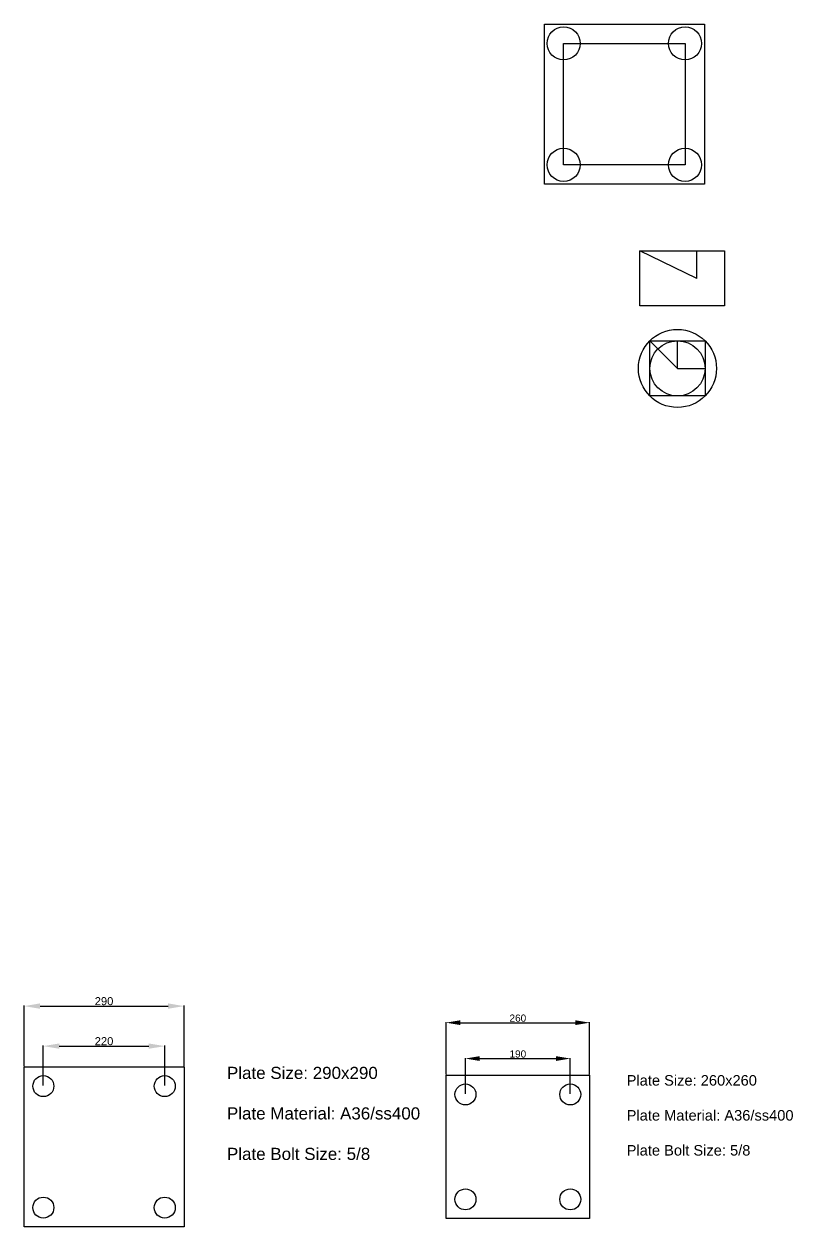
# Model space of a CAD drawing. Header units: millimetres. Extents: x 1179 to 9519, y 532 to 15986.
# Drawn here: x 1179 to 2572, y 637 to 2816 of the extents above; entities that cross this region are included whole.
import ezdxf

# ---------------------------------------------------------------- set-up
doc = ezdxf.new("R2010")
doc.units = ezdxf.units.MM
doc.styles.get("Standard").update_dxf_attribs({"font": 'arial.ttf'})
doc.styles.add('TXT30', font='romans.shx', dxfattribs={"oblique": 30, "height": 2.4})
doc.dimstyles.new('AM_ISO$0', dxfattribs={"dimtxt": 3.5, "dimasz": 3.5, "dimexe": 1, "dimexo": 1, "dimgap": 1.5, "dimtad": 1, "dimdsep": 46, "dimtxsty": 'TXT30', "dimcen": 0, "dimclrd": 256, "dimclre": 256, "dimclrt": 2, "dimadec": 0, "dimazin": 2, "dimtp": 0.1, "dimtm": 0.1, "dimtfac": 0.71, "dimtmove": 0, "dimatfit": 3, "dimfxl": 1, "dimlwd": -1, "dimlwe": -1, "dimarcsym": 1})

# ---------------------------------------------------------------- blocks, each defined once
blk = doc.blocks.new('*D284')
at = {"linetype": 'ByBlock', "transparency": 16777216}
for p, q in [((1213.7, 893.2), (1213.7, 965.7)), ((1242.7, 964.7), (1404.7, 964.7)), ((1433.7, 893.2), (1433.7, 965.7))]:
    blk.add_line(p, q, dxfattribs=at)
at = {"transparency": 16777216}
for points in [[(1242.7, 969.6), (1242.7, 959.9), (1213.7, 964.7)], [(1404.7, 969.6), (1404.7, 959.9), (1433.7, 964.7)]]:
    blk.add_solid(points, dxfattribs=at)
at = {"layer": 'Defpoints', "color": 0, "transparency": 16777216}
for p in [(1433.7, 964.7), (1213.7, 892.2), (1433.7, 892.2)]:
    blk.add_point(p, dxfattribs=at)
at = {"color": 2, "transparency": 16777216, "insert": (1323.7, 973.6), "char_height": 14.5, "attachment_point": 5}
blk.add_mtext('220', dxfattribs=at)
blk = doc.blocks.new('*D285')
at = {"linetype": 'ByBlock', "transparency": 16777216}
for p, q in [((1178.7, 928.2), (1178.7, 1038.2)), ((1207.7, 1037.2), (1439.7, 1037.2)), ((1468.7, 928.2), (1468.7, 1038.2))]:
    blk.add_line(p, q, dxfattribs=at)
at = {"transparency": 16777216}
for points in [[(1207.7, 1042.1), (1207.7, 1032.4), (1178.7, 1037.2)], [(1439.7, 1042.1), (1439.7, 1032.4), (1468.7, 1037.2)]]:
    blk.add_solid(points, dxfattribs=at)
at = {"layer": 'Defpoints', "color": 0, "transparency": 16777216}
for p in [(1468.7, 1037.2), (1178.7, 927.2), (1468.7, 927.2)]:
    blk.add_point(p, dxfattribs=at)
at = {"color": 2, "transparency": 16777216, "insert": (1323.7, 1046.1), "char_height": 14.5, "attachment_point": 5}
blk.add_mtext('290', dxfattribs=at)
blk = doc.blocks.new('*D286')
at = {"linetype": 'ByBlock', "transparency": 16777216}
for p, q in [((1978.7, 878.2), (1978.7, 943.2)), ((2004.7, 942.2), (2142.7, 942.2)), ((2168.7, 878.2), (2168.7, 943.2))]:
    blk.add_line(p, q, dxfattribs=at)
at = {"transparency": 16777216}
for points in [[(2004.7, 946.6), (2004.7, 937.9), (1978.7, 942.2)], [(2142.7, 946.6), (2142.7, 937.9), (2168.7, 942.2)]]:
    blk.add_solid(points, dxfattribs=at)
at = {"layer": 'Defpoints', "color": 0, "transparency": 16777216}
for p in [(2168.7, 942.2), (1978.7, 877.2), (2168.7, 877.2)]:
    blk.add_point(p, dxfattribs=at)
at = {"color": 2, "transparency": 16777216, "insert": (2073.7, 950.4), "char_height": 13, "attachment_point": 5}
blk.add_mtext('190', dxfattribs=at)
blk = doc.blocks.new('*D287')
at = {"linetype": 'ByBlock', "transparency": 16777216}
for p, q in [((1943.7, 913.2), (1943.7, 1008.2)), ((1969.7, 1007.2), (2177.7, 1007.2)), ((2203.7, 913.2), (2203.7, 1008.2))]:
    blk.add_line(p, q, dxfattribs=at)
at = {"transparency": 16777216}
for points in [[(1969.7, 1011.6), (1969.7, 1002.9), (1943.7, 1007.2)], [(2177.7, 1011.6), (2177.7, 1002.9), (2203.7, 1007.2)]]:
    blk.add_solid(points, dxfattribs=at)
at = {"layer": 'Defpoints', "color": 0, "transparency": 16777216}
for p in [(2203.7, 1007.2), (1943.7, 912.2), (2203.7, 912.2)]:
    blk.add_point(p, dxfattribs=at)
at = {"color": 2, "transparency": 16777216, "insert": (2073.7, 1015.4), "char_height": 13, "attachment_point": 5}
blk.add_mtext('260', dxfattribs=at)

msp = doc.modelspace()

# ---------------------------------------------------------------- linework, layer by layer
for p, q in [((2398.055, 2355.296), (2294.918, 2405.296)), ((2398.055, 2355.296), (2398.055, 2405.296)), ((2362.999, 2192.24), (2312.999, 2242.24)), ((2362.999, 2192.24), (2362.999, 2242.24)), ((2362.999, 2192.24), (2412.999, 2192.24))]:
    msp.add_line(p, q)
for points in [[(2121.709, 2815.874), (2411.709, 2815.874), (2411.709, 2525.874), (2121.709, 2525.874)], [(2156.709, 2780.874), (2376.709, 2780.874), (2376.709, 2560.874), (2156.709, 2560.874)], [(2294.918, 2405.296), (2448.055, 2405.296), (2448.055, 2305.296), (2294.918, 2305.296)], [(2312.999, 2242.24), (2412.999, 2242.24), (2412.999, 2142.24), (2312.999, 2142.24)], [(1178.741, 927.233), (1468.741, 927.233), (1468.741, 637.233), (1178.741, 637.233)], [(1943.741, 912.233), (2203.741, 912.233), (2203.741, 652.233), (1943.741, 652.233)]]:
    msp.add_lwpolyline(points, close=True)
for centre, radius in [((2156.709, 2780.874), 30), ((2376.709, 2780.874), 30), ((2156.709, 2560.874), 30), ((2376.709, 2560.874), 30), ((2362.999, 2192.24), 70.711), ((2362.999, 2192.24), 50), ((1213.741, 892.233), 19), ((1433.741, 892.233), 19), ((1978.741, 877.233), 19), ((2168.741, 877.233), 19), ((1978.741, 687.233), 19), ((2168.741, 687.233), 19), ((1213.741, 672.233), 19), ((1433.741, 672.233), 19)]:
    msp.add_circle(centre, radius)

# ---------------------------------------------------------------- texts
at = {"attachment_point": 1}
for s, width, gutter_width, insert, char_height in [('Plate Size: 290x290^J^JPlate Material: A36/ss400^J^JPlate Bolt Size: 5/8', 936.02644, 110, (1546.523, 927.233), 22), ('Plate Size: 260x260^J^JPlate Material: A36/ss400^J^JPlate Bolt Size: 5/8', 1466.35652, 95, (2270.916, 912.233), 19)]:
    msp.add_mtext_dynamic_manual_height_columns(s, width=width, gutter_width=gutter_width, heights=[0], dxfattribs=dict(at, insert=insert, char_height=char_height))

# ---------------------------------------------------------------- dimensions: what is measured, and where the dimension line sits
for base, p1, p2, override, picture, middle in [((1468.741, 1037.233), (1178.741, 927.233), (1468.741, 927.233), {"dimtxt": 14.5, "dimasz": 29, "dimtxsty": 'Standard'}, '*D285', (1323.741, 1046.137)), ((2203.741, 1007.233), (1943.741, 912.233), (2203.741, 912.233), {"dimtxt": 13, "dimasz": 26, "dimtxsty": 'Standard'}, '*D287', (2073.741, 1015.371)), ((1433.741, 964.733), (1213.741, 892.233), (1433.741, 892.233), {"dimtxt": 14.5, "dimasz": 29, "dimtxsty": 'Standard'}, '*D284', (1323.741, 973.637)), ((2168.741, 942.233), (1978.741, 877.233), (2168.741, 877.233), {"dimtxt": 13, "dimasz": 26, "dimtxsty": 'Standard'}, '*D286', (2073.741, 950.371))]:
    dim = msp.add_linear_dim(base=base, p1=p1, p2=p2, dimstyle='AM_ISO$0', override=override)
    dim.commit()
    dim.dimension.update_dxf_attribs({"geometry": picture, "text_midpoint": middle})

doc.saveas('drawing.dxf')
